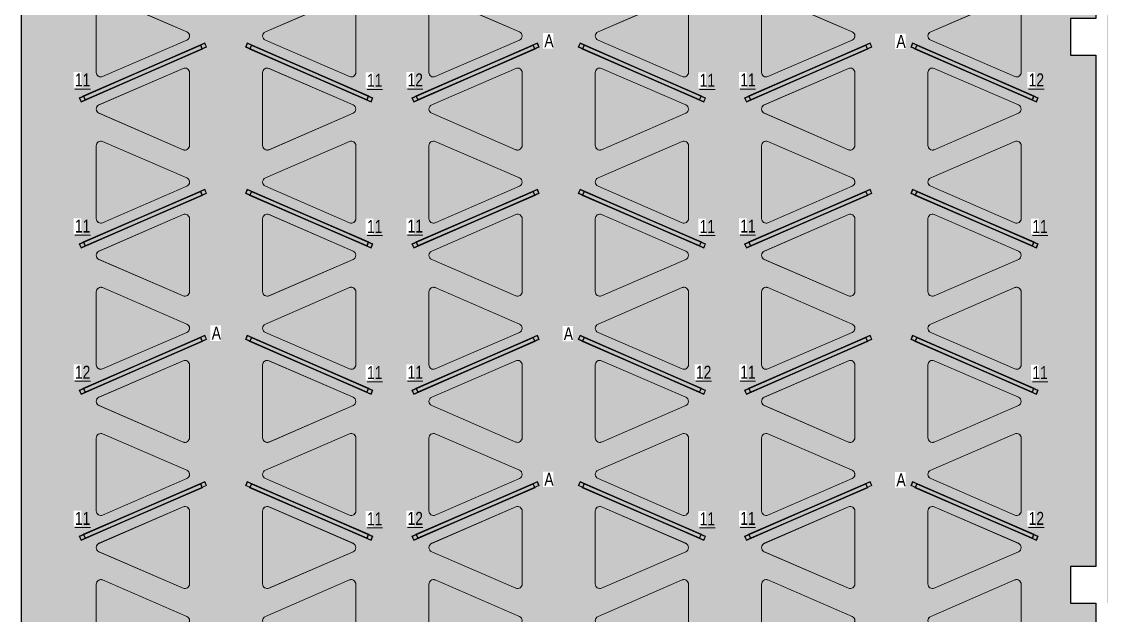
# Model space of a CAD drawing. Header units: millimetres. Extents: x -510890 to 418982, y -118257 to 141350.
# Drawn here: x 57962 to 69782, y 94267 to 100767 of the extents above; entities that cross this region are included whole.
import ezdxf

# ---------------------------------------------------------------- set-up
doc = ezdxf.new("R2010")
doc.units = ezdxf.units.MM
for name, color, linetype, lineweight in [('_ЭОМ_ОБЩ_Освещение_текст тип светильника', 172, 'Continuous', 50), ('_ЭОМ_светильник А', 1, 'Continuous', 35), ('_ЭОМ_светильник Р', 4, 'Continuous', 35), ('АР_Потолки_Штриховка', 252, 'Continuous', 0)]:
    doc.layers.add(name, color=color, linetype=linetype, lineweight=lineweight)
doc.layers.add('RAL 9010', color=7, linetype='Continuous')
doc.layers.add('X-ref Light', color=250, linetype='Continuous')
for name, color, linetype, lineweight, true_color in [('АР_Потолок_RAL 095 85 40', 7, 'Continuous', 5, 0xddc87a), ('АР_Потолок_RAL 100 70 20', 7, 'Continuous', 5, 0xb3ac85), ('АР_Потолок_Покраска', 7, 'Continuous', 5, 0x007399)]:
    doc.layers.add(name, color=color, linetype=linetype, lineweight=lineweight, true_color=true_color)
doc.layers.get('X-ref Light').off()
doc.styles.add('ГОСТ', font='cad.shx', dxfattribs={"width": 0.8})

# ---------------------------------------------------------------- blocks, each defined once
blk = doc.blocks.new('RVE-PLS5070-1500-P')
at = {"color": 0, "linetype": 'ByBlock', "lineweight": -2, "ltscale": 40}
for points in [[(750, -25), (-750, -25), (-750, 25), (750, 25)], [(745, -20), (-745, -20), (-745, 20), (745, 20)]]:
    blk.add_lwpolyline(points, close=True, dxfattribs=at)
blk = doc.blocks.new('A$C3d4fb99f')
at = {"layer": 'АР_Потолки_Штриховка', "color": 18, "lineweight": 18, "ltscale": 100, "true_color": 0x000000}
for points in [[(-4082, 15955, -0.539691), (-4152, 16001), (-4152, 16799, -0.539691), (-4082, 16845), (-3161, 16446, -0.656611), (-3161, 16354), (-4082, 15955)], [(-1380, 15955, 0.539691), (-1310, 16001), (-1310, 16799, 0.539691), (-1380, 16845), (-2301, 16446, 0.656611), (-2301, 16354), (-1380, 15955)], [(-441, 15955, -0.539691), (-510, 16001), (-510, 16799, -0.539691), (-441, 16845), (480, 16446, -0.656611), (480, 16354), (-441, 15955)], [(2261, 15955, 0.539691), (2331, 16001), (2331, 16799, 0.539691), (2261, 16845), (1341, 16446, 0.656611), (1341, 16354), (2261, 15955)], [(3201, 15955, -0.539691), (3131, 16001), (3131, 16799, -0.539691), (3201, 16845), (4122, 16446, -0.656611), (4122, 16354), (3201, 15955)], [(5903, 15955, 0.539691), (5973, 16001), (5973, 16799, 0.539691), (5903, 16845), (4982, 16446, 0.656611), (4982, 16354), (5903, 15955)], [(-3201, 15155, 0.539691), (-3131, 15201), (-3131, 15999, 0.539691), (-3201, 16045), (-4122, 15646, 0.656611), (-4122, 15554), (-3201, 15155)], [(-2261, 15155, -0.539691), (-2331, 15201), (-2331, 15999, -0.539691), (-2261, 16045), (-1341, 15646, -0.656611), (-1341, 15554), (-2261, 15155)], [(441, 15155, 0.539691), (510, 15201), (510, 15999, 0.539691), (441, 16045), (-480, 15646, 0.656611), (-480, 15554), (441, 15155)], [(1380, 15155, -0.539691), (1310, 15201), (1310, 15999, -0.539691), (1380, 16045), (2301, 15646, -0.656611), (2301, 15554), (1380, 15155)], [(4082, 15155, 0.539691), (4152, 15201), (4152, 15999, 0.539691), (4082, 16045), (3161, 15646, 0.656611), (3161, 15554), (4082, 15155)], [(5022, 15155, -0.539691), (4952, 15201), (4952, 15999, -0.539691), (5022, 16045), (5942, 15646, -0.656611), (5942, 15554), (5022, 15155)], [(-4082, 14355, -0.539691), (-4152, 14401), (-4152, 15199, -0.539691), (-4082, 15245), (-3161, 14846, -0.656611), (-3161, 14754), (-4082, 14355)], [(-1380, 14355, 0.539691), (-1310, 14401), (-1310, 15199, 0.539691), (-1380, 15245), (-2301, 14846, 0.656611), (-2301, 14754), (-1380, 14355)], [(-441, 14355, -0.539691), (-510, 14401), (-510, 15199, -0.539691), (-441, 15245), (480, 14846, -0.656611), (480, 14754), (-441, 14355)], [(2261, 14355, 0.539691), (2331, 14401), (2331, 15199, 0.539691), (2261, 15245), (1341, 14846, 0.656611), (1341, 14754), (2261, 14355)], [(3201, 14355, -0.539691), (3131, 14401), (3131, 15199, -0.539691), (3201, 15245), (4122, 14846, -0.656611), (4122, 14754), (3201, 14355)], [(5903, 14355, 0.539691), (5973, 14401), (5973, 15199, 0.539691), (5903, 15245), (4982, 14846, 0.656611), (4982, 14754), (5903, 14355)], [(-3201, 13555, 0.539691), (-3131, 13601), (-3131, 14399, 0.539691), (-3201, 14445), (-4122, 14046, 0.656611), (-4122, 13954), (-3201, 13555)], [(-2261, 13555, -0.539691), (-2331, 13601), (-2331, 14399, -0.539691), (-2261, 14445), (-1341, 14046, -0.656611), (-1341, 13954), (-2261, 13555)], [(441, 13555, 0.539691), (510, 13601), (510, 14399, 0.539691), (441, 14445), (-480, 14046, 0.656611), (-480, 13954), (441, 13555)], [(1380, 13555, -0.539691), (1310, 13601), (1310, 14399, -0.539691), (1380, 14445), (2301, 14046, -0.656611), (2301, 13954), (1380, 13555)], [(4082, 13555, 0.539691), (4152, 13601), (4152, 14399, 0.539691), (4082, 14445), (3161, 14046, 0.656611), (3161, 13954), (4082, 13555)], [(5022, 13555, -0.539691), (4952, 13601), (4952, 14399, -0.539691), (5022, 14445), (5942, 14046, -0.656611), (5942, 13954), (5022, 13555)], [(-4082, 12755, -0.539691), (-4152, 12801), (-4152, 13599, -0.539691), (-4082, 13645), (-3161, 13246, -0.656611), (-3161, 13154), (-4082, 12755)], [(-1380, 12755, 0.539691), (-1310, 12801), (-1310, 13599, 0.539691), (-1380, 13645), (-2301, 13246, 0.656611), (-2301, 13154), (-1380, 12755)], [(-441, 12755, -0.539691), (-510, 12801), (-510, 13599, -0.539691), (-441, 13645), (480, 13246, -0.656611), (480, 13154), (-441, 12755)], [(2261, 12755, 0.539691), (2331, 12801), (2331, 13599, 0.539691), (2261, 13645), (1341, 13246, 0.656611), (1341, 13154), (2261, 12755)], [(3201, 12755, -0.539691), (3131, 12801), (3131, 13599, -0.539691), (3201, 13645), (4122, 13246, -0.656611), (4122, 13154), (3201, 12755)], [(5903, 12755, 0.539691), (5973, 12801), (5973, 13599, 0.539691), (5903, 13645), (4982, 13246, 0.656611), (4982, 13154), (5903, 12755)], [(-3201, 11955, 0.539691), (-3131, 12001), (-3131, 12799, 0.539691), (-3201, 12845), (-4122, 12446, 0.656611), (-4122, 12354), (-3201, 11955)], [(-2261, 11955, -0.539691), (-2331, 12001), (-2331, 12799, -0.539691), (-2261, 12845), (-1341, 12446, -0.656611), (-1341, 12354), (-2261, 11955)], [(441, 11955, 0.539691), (510, 12001), (510, 12799, 0.539691), (441, 12845), (-480, 12446, 0.656611), (-480, 12354), (441, 11955)], [(1380, 11955, -0.539691), (1310, 12001), (1310, 12799, -0.539691), (1380, 12845), (2301, 12446, -0.656611), (2301, 12354), (1380, 11955)], [(4082, 11955, 0.539691), (4152, 12001), (4152, 12799, 0.539691), (4082, 12845), (3161, 12446, 0.656611), (3161, 12354), (4082, 11955)], [(5022, 11955, -0.539691), (4952, 12001), (4952, 12799, -0.539691), (5022, 12845), (5942, 12446, -0.656611), (5942, 12354), (5022, 11955)], [(-4082, 11155, -0.539691), (-4152, 11201), (-4152, 11999, -0.539691), (-4082, 12045), (-3161, 11646, -0.656611), (-3161, 11554), (-4082, 11155)], [(-1380, 11155, 0.539691), (-1310, 11201), (-1310, 11999, 0.539691), (-1380, 12045), (-2301, 11646, 0.656611), (-2301, 11554), (-1380, 11155)], [(-441, 11155, -0.539691), (-510, 11201), (-510, 11999, -0.539691), (-441, 12045), (480, 11646, -0.656611), (480, 11554), (-441, 11155)], [(2261, 11155, 0.539691), (2331, 11201), (2331, 11999, 0.539691), (2261, 12045), (1341, 11646, 0.656611), (1341, 11554), (2261, 11155)], [(3201, 11155, -0.539691), (3131, 11201), (3131, 11999, -0.539691), (3201, 12045), (4122, 11646, -0.656611), (4122, 11554), (3201, 11155)], [(5903, 11155, 0.539691), (5973, 11201), (5973, 11999, 0.539691), (5903, 12045), (4982, 11646, 0.656611), (4982, 11554), (5903, 11155)], [(-3201, 10355, 0.539691), (-3131, 10401), (-3131, 11199, 0.539691), (-3201, 11245), (-4122, 10846, 0.656611), (-4122, 10754), (-3201, 10355)], [(-2261, 10355, -0.539691), (-2331, 10401), (-2331, 11199, -0.539691), (-2261, 11245), (-1341, 10846, -0.656611), (-1341, 10754), (-2261, 10355)], [(441, 10355, 0.539691), (510, 10401), (510, 11199, 0.539691), (441, 11245), (-480, 10846, 0.656611), (-480, 10754), (441, 10355)], [(1380, 10355, -0.539691), (1310, 10401), (1310, 11199, -0.539691), (1380, 11245), (2301, 10846, -0.656611), (2301, 10754), (1380, 10355)], [(4082, 10355, 0.539691), (4152, 10401), (4152, 11199, 0.539691), (4082, 11245), (3161, 10846, 0.656611), (3161, 10754), (4082, 10355)], [(5022, 10355, -0.539691), (4952, 10401), (4952, 11199, -0.539691), (5022, 11245), (5942, 10846, -0.656611), (5942, 10754), (5022, 10355)], [(-4082, 9555, -0.539691), (-4152, 9601), (-4152, 10399, -0.539691), (-4082, 10445), (-3161, 10046, -0.656611), (-3161, 9954), (-4082, 9555)], [(-1380, 9555, 0.539691), (-1310, 9601), (-1310, 10399, 0.539691), (-1380, 10445), (-2301, 10046, 0.656611), (-2301, 9954), (-1380, 9555)], [(-441, 9555, -0.539691), (-510, 9601), (-510, 10399, -0.539691), (-441, 10445), (480, 10046, -0.656611), (480, 9954), (-441, 9555)], [(2261, 9555, 0.539691), (2331, 9601), (2331, 10399, 0.539691), (2261, 10445), (1341, 10046, 0.656611), (1341, 9954), (2261, 9555)], [(3201, 9555, -0.539691), (3131, 9601), (3131, 10399, -0.539691), (3201, 10445), (4122, 10046, -0.656611), (4122, 9954), (3201, 9555)], [(5903, 9555, 0.539691), (5973, 9601), (5973, 10399, 0.539691), (5903, 10445), (4982, 10046, 0.656611), (4982, 9954), (5903, 9555)]]:
    blk.add_lwpolyline(points, format="xyb", dxfattribs=at)
for points in [[(-4274, 15699), (-2989, 16255), (-3009, 16301), (-4294, 15745)], [(-4271, 15705), (-2996, 16258), (-3012, 16295), (-4287, 15742)], [(-1188, 15699), (-2473, 16255), (-2453, 16301), (-1168, 15745)], [(-1191, 15705), (-2466, 16258), (-2451, 16295), (-1175, 15742)], [(-632, 15699), (652, 16255), (632, 16301), (-652, 15745)], [(-630, 15705), (646, 16258), (630, 16295), (-646, 15742)], [(2453, 15699), (1168, 16255), (1188, 16301), (2473, 15745)], [(2451, 15705), (1175, 16258), (1191, 16295), (2466, 15742)], [(3009, 15699), (4294, 16255), (4274, 16301), (2989, 15745)], [(3012, 15705), (4287, 16258), (4271, 16295), (2996, 15742)], [(6095, 15699), (4810, 16255), (4830, 16301), (6115, 15745)], [(6092, 15705), (4817, 16258), (4832, 16295), (6108, 15742)], [(-4274, 14099), (-2989, 14655), (-3009, 14701), (-4294, 14145)], [(-4271, 14105), (-2996, 14658), (-3012, 14695), (-4287, 14142)], [(-1188, 14099), (-2473, 14655), (-2453, 14701), (-1168, 14145)], [(-1191, 14105), (-2466, 14658), (-2451, 14695), (-1175, 14142)], [(-632, 14099), (652, 14655), (632, 14701), (-652, 14145)], [(-630, 14105), (646, 14658), (630, 14695), (-646, 14142)], [(2453, 14099), (1168, 14655), (1188, 14701), (2473, 14145)], [(2451, 14105), (1175, 14658), (1191, 14695), (2466, 14142)], [(3009, 14099), (4294, 14655), (4274, 14701), (2989, 14145)], [(3012, 14105), (4287, 14658), (4271, 14695), (2996, 14142)], [(6095, 14099), (4810, 14655), (4830, 14701), (6115, 14145)], [(6092, 14105), (4817, 14658), (4832, 14695), (6108, 14142)], [(-4274, 12499), (-2989, 13055), (-3009, 13101), (-4294, 12545)], [(-4271, 12505), (-2996, 13058), (-3012, 13095), (-4287, 12542)], [(-1188, 12499), (-2473, 13055), (-2453, 13101), (-1168, 12545)], [(-1191, 12505), (-2466, 13058), (-2451, 13095), (-1175, 12542)], [(-632, 12499), (652, 13055), (632, 13101), (-652, 12545)], [(-630, 12505), (646, 13058), (630, 13095), (-646, 12542)], [(2453, 12499), (1168, 13055), (1188, 13101), (2473, 12545)], [(2451, 12505), (1175, 13058), (1191, 13095), (2466, 12542)], [(3009, 12499), (4294, 13055), (4274, 13101), (2989, 12545)], [(3012, 12505), (4287, 13058), (4271, 13095), (2996, 12542)], [(6095, 12499), (4810, 13055), (4830, 13101), (6115, 12545)], [(6092, 12505), (4817, 13058), (4832, 13095), (6108, 12542)], [(-4274, 10899), (-2989, 11455), (-3009, 11501), (-4294, 10945)], [(-4271, 10905), (-2996, 11458), (-3012, 11495), (-4287, 10942)], [(-1188, 10899), (-2473, 11455), (-2453, 11501), (-1168, 10945)], [(-1191, 10905), (-2466, 11458), (-2451, 11495), (-1175, 10942)], [(-632, 10899), (652, 11455), (632, 11501), (-652, 10945)], [(-630, 10905), (646, 11458), (630, 11495), (-646, 10942)], [(2453, 10899), (1168, 11455), (1188, 11501), (2473, 10945)], [(2451, 10905), (1175, 11458), (1191, 11495), (2466, 10942)], [(3009, 10899), (4294, 11455), (4274, 11501), (2989, 10945)], [(3012, 10905), (4287, 11458), (4271, 11495), (2996, 10942)], [(6095, 10899), (4810, 11455), (4830, 11501), (6115, 10945)], [(6092, 10905), (4817, 11458), (4832, 11495), (6108, 10942)]]:
    blk.add_lwpolyline(points, close=True, dxfattribs=at)
at = {"layer": '_ЭОМ_светильник А', "color": 18, "lineweight": 18, "ltscale": 100, "true_color": 0x000000, "xscale": -1, "rotation": 23.59026329333165}
for p in [(0, 16000), (-3641, 12800), (0, 11200)]:
    blk.add_blockref('RVE-PLS5070-1500-P', p, dxfattribs=at)
at = {"layer": '_ЭОМ_светильник А', "color": 18, "lineweight": 18, "ltscale": 100, "true_color": 0x000000, "rotation": 336.4097367066683}
blk.add_blockref('RVE-PLS5070-1500-P', (5462, 11200), dxfattribs=at)
at = {"layer": '_ЭОМ_светильник Р', "color": 18, "lineweight": 18, "ltscale": 100, "true_color": 0x000000, "xscale": -1, "rotation": 23.59026329333165}
for p in [(-3641, 16000), (3642, 16000), (-3641, 14400), (0, 14400), (3642, 14400), (0, 12800), (3642, 12800), (-3641, 11200), (3642, 11200)]:
    blk.add_blockref('RVE-PLS5070-1500-P', p, dxfattribs=at)
at = {"layer": '_ЭОМ_светильник Р', "color": 18, "lineweight": 18, "ltscale": 100, "true_color": 0x000000, "rotation": 336.4097367066683}
for p in [(-1821, 16000), (1821, 16000), (-1821, 14400), (1821, 14400), (5462, 14400), (-1821, 12800), (5462, 12800), (-1821, 11200), (1821, 11200)]:
    blk.add_blockref('RVE-PLS5070-1500-P', p, dxfattribs=at)
at = {"layer": '_ЭОМ_светильник А', "color": 18, "lineweight": 18, "ltscale": 100, "true_color": 0x000000, "char_height": 142, "width": 86.04, "attachment_point": 1, "style": 'ГОСТ', "bg_fill": 3, "box_fill_scale": 1.1, "bg_fill_color": 256, "bg_fill_transparency": 0}
for insert in [(4607, 16412), (966, 13212)]:
    blk.add_mtext('А', dxfattribs=dict(at, insert=insert))
at = {"layer": '_ЭОМ_ОБЩ_Освещение_текст тип светильника', "color": 18, "lineweight": 18, "ltscale": 40, "true_color": 0x000000, "char_height": 142.2, "width": 55.87, "attachment_point": 1, "style": 'ГОСТ', "bg_fill": 3, "box_fill_scale": 1.1, "bg_fill_color": 256, "bg_fill_transparency": 0}
for s, insert in [('{\\L11}', (-4386, 15990)), ('{\\L11}', (-1188, 15986)), ('{\\L12}', (-745, 15990)), ('{\\L11}', (2453, 15986)), ('{\\L11}', (2897, 15990)), ('{\\L12}', (6054, 15990)), ('{\\L11}', (-4386, 14390)), ('{\\L11}', (-1188, 14386)), ('{\\L11}', (-745, 14390)), ('{\\L11}', (2453, 14386)), ('{\\L11}', (2897, 14390)), ('{\\L11}', (6095, 14386)), ('{\\L12}', (-4386, 12790)), ('{\\L11}', (-1188, 12786)), ('{\\L11}', (-745, 12790)), ('{\\L12}', (2412, 12790)), ('{\\L11}', (2897, 12790)), ('{\\L11}', (6095, 12786)), ('{\\L11}', (-4386, 11190)), ('{\\L11}', (-1188, 11186)), ('{\\L12}', (-745, 11190)), ('{\\L11}', (2453, 11186)), ('{\\L11}', (2897, 11190)), ('{\\L12}', (6054, 11190))]:
    blk.add_mtext(s, dxfattribs=dict(at, insert=insert))
at = {"layer": '_ЭОМ_светильник А', "color": 18, "lineweight": 18, "ltscale": 100, "true_color": 0x000000, "char_height": 142, "width": 86.04, "attachment_point": 1, "style": 'ГОСТ', "bg_fill": 3, "box_fill_scale": 1.1, "bg_fill_color": 256, "bg_fill_transparency": 0}
for insert in [(753, 16418), (-2888, 13218), (753, 11618), (4607, 11612)]:
    blk.add_mtext('А', dxfattribs=dict(at, insert=insert))
at = {"layer": '_ЭОМ_светильник А', "color": 18, "lineweight": 18, "ltscale": 100, "true_color": 0x000000, "rotation": 336.4097367066683}
for p in [(5462, 16000), (1821, 12800)]:
    blk.add_blockref('RVE-PLS5070-1500-P', p, dxfattribs=at)

msp = doc.modelspace()

# ---------------------------------------------------------------- hatches: boundary and pattern name
at = {"layer": 'RAL 9010', "ltscale": 100, "true_color": 0xe1be89}
h = msp.add_hatch(color=31, dxfattribs=at)
h.dxf.hatch_style = 1
h.paths.add_polyline_path([(59770.4, 100563.8, 0.6566108), (59770.4, 100655.5), (58849.6, 101054.4, 0.5396909), (58779.8, 101008.5), (58779.8, 100210.8, 0.5396909), (58849.6, 100164.9)])
h = msp.add_hatch(color=31, dxfattribs=at)
h.dxf.hatch_style = 1
h.paths.add_polyline_path([(65262.6, 101008.5, 0.5396909), (65192.7, 101054.4), (64272, 100655.5, 0.6566108), (64272, 100563.8), (65192.7, 100164.9, 0.5396909), (65262.6, 100210.8)])
h = msp.add_hatch(color=31, dxfattribs=at)
h.dxf.hatch_style = 1
h.paths.add_polyline_path([(60670.2, 100254.4, 0.5396909), (60600.4, 100208.5), (60600.4, 99410.8, 0.5396909), (60670.2, 99364.9), (61591, 99763.8, 0.6566108), (61591, 99855.5)])
h = msp.add_hatch(color=31, dxfattribs=at)
h.dxf.hatch_style = 1
h.paths.add_polyline_path([(66092.7, 99855.5, 0.6566108), (66092.7, 99763.8), (67013.5, 99364.9, 0.5396909), (67083.4, 99410.8), (67083.4, 100208.5, 0.5396909), (67013.5, 100254.4)])
h = msp.add_hatch(color=31, dxfattribs=at)
h.dxf.hatch_style = 1
h.paths.add_polyline_path([(59770.4, 98963.8, 0.6566108), (59770.4, 99055.5), (58849.6, 99454.4, 0.5396909), (58779.8, 99408.5), (58779.8, 98610.8, 0.5396909), (58849.6, 98564.9)])
h = msp.add_hatch(color=31, dxfattribs=at)
h.dxf.hatch_style = 1
h.paths.add_polyline_path([(65262.6, 99408.5, 0.5396909), (65192.7, 99454.4), (64272, 99055.5, 0.6566108), (64272, 98963.8), (65192.7, 98564.9, 0.5396909), (65262.6, 98610.8)])
h = msp.add_hatch(color=31, dxfattribs=at)
h.dxf.hatch_style = 1
h.paths.add_polyline_path([(62451.2, 98255.5, 0.6566108), (62451.2, 98163.8), (63372, 97764.9, 0.5396909), (63441.9, 97810.8), (63441.9, 98608.5, 0.5396909), (63372, 98654.4)])
h = msp.add_hatch(color=31, dxfattribs=at)
h.dxf.hatch_style = 1
h.paths.add_polyline_path([(68874, 98163.8, 0.6566108), (68874, 98255.5), (67953.2, 98654.4, 0.5396909), (67883.4, 98608.5), (67883.4, 97810.8, 0.5396909), (67953.2, 97764.9)])
h = msp.add_hatch(color=31, dxfattribs=at)
h.dxf.hatch_style = 1
h.paths.add_polyline_path([(61621.1, 97808.5, 0.5396909), (61551.2, 97854.4), (60630.5, 97455.5, 0.6566108), (60630.5, 97363.8), (61551.2, 96964.9, 0.5396909), (61621.1, 97010.8)])
h = msp.add_hatch(color=31, dxfattribs=at)
h.dxf.hatch_style = 1
h.paths.add_polyline_path([(67053.2, 97363.8, 0.6566108), (67053.2, 97455.5), (66132.5, 97854.4, 0.5396909), (66062.6, 97808.5), (66062.6, 97010.8, 0.5396909), (66132.5, 96964.9)])
h = msp.add_hatch(color=31, dxfattribs=at)
h.dxf.hatch_style = 1
h.paths.add_polyline_path([(58809.9, 96655.5, 0.6566108), (58809.9, 96563.8), (59730.6, 96164.9, 0.5396909), (59800.5, 96210.8), (59800.5, 97008.5, 0.5396909), (59730.6, 97054.4)])
h = msp.add_hatch(color=31, dxfattribs=at)
h.dxf.hatch_style = 1
h.paths.add_polyline_path([(65232.5, 96563.8, 0.6566108), (65232.5, 96655.5), (64311.7, 97054.4, 0.5396909), (64241.9, 97008.5), (64241.9, 96210.8, 0.5396909), (64311.7, 96164.9)])
h = msp.add_hatch(color=31, dxfattribs=at)
h.dxf.hatch_style = 1
h.paths.add_polyline_path([(62421.1, 95410.8, 0.5396909), (62491, 95364.9), (63411.7, 95763.8, 0.6566108), (63411.7, 95855.5), (62491, 96254.4, 0.5396909), (62421.1, 96208.5)])
h = msp.add_hatch(color=31, dxfattribs=at)
h.dxf.hatch_style = 1
h.paths.add_polyline_path([(67913.5, 95855.5, 0.6566108), (67913.5, 95763.8), (68834.2, 95364.9, 0.5396909), (68904.1, 95410.8), (68904.1, 96208.5, 0.5396909), (68834.2, 96254.4)])
h = msp.add_hatch(color=31, dxfattribs=at)
h.dxf.hatch_style = 1
h.paths.add_polyline_path([(60670.2, 95454.4, 0.5396909), (60600.4, 95408.5), (60600.4, 94610.8, 0.5396909), (60670.2, 94564.9), (61591, 94963.8, 0.6566108), (61591, 95055.5)])
h = msp.add_hatch(color=31, dxfattribs=at)
h.dxf.hatch_style = 1
h.paths.add_polyline_path([(66092.7, 95055.5, 0.6566108), (66092.7, 94963.8), (67013.5, 94564.9, 0.5396909), (67083.4, 94610.8), (67083.4, 95408.5, 0.5396909), (67013.5, 95454.4)])
h = msp.add_hatch(color=31, dxfattribs=at)
h.dxf.hatch_style = 1
h.paths.add_polyline_path([(59770.4, 94163.8, 0.6566108), (59770.4, 94255.5), (58849.6, 94654.4, 0.5396909), (58779.8, 94608.5), (58779.8, 93810.8, 0.5396909), (58849.6, 93764.9)])
h = msp.add_hatch(color=31, dxfattribs=at)
h.dxf.hatch_style = 1
h.paths.add_polyline_path([(65262.6, 94608.5, 0.5396909), (65192.7, 94654.4), (64272, 94255.5, 0.6566108), (64272, 94163.8), (65192.7, 93764.9, 0.5396909), (65262.6, 93810.8)])
at = {"layer": 'АР_Потолки_Штриховка', "ltscale": 100, "true_color": 0xf8f6b0}
h = msp.add_hatch(color=51, dxfattribs=at)
h.dxf.hatch_style = 1
h.paths.add_polyline_path([(58660.3, 99915.1), (59935.8, 100467.6), (59919.9, 100504.3), (58644.4, 99951.8)])
h = msp.add_hatch(color=51, dxfattribs=at)
h.dxf.hatch_style = 1
h.paths.add_polyline_path([(61740.5, 99915.1), (60465, 100467.6), (60480.9, 100504.3), (61756.4, 99951.8)])
h = msp.add_hatch(color=51, dxfattribs=at)
h.dxf.hatch_style = 1
h.paths.add_polyline_path([(62301.7, 99915.1), (63577.2, 100467.6), (63561.3, 100504.3), (62285.8, 99951.8)])
h = msp.add_hatch(color=51, dxfattribs=at)
h.dxf.hatch_style = 1
h.paths.add_polyline_path([(65382, 99915.1), (64106.6, 100467.6), (64122.5, 100504.3), (65397.9, 99951.8)])
h = msp.add_hatch(color=51, dxfattribs=at)
h.dxf.hatch_style = 1
h.paths.add_polyline_path([(65943.2, 99915.1), (67218.7, 100467.6), (67202.8, 100504.3), (65927.3, 99951.8)])
h = msp.add_hatch(color=51, dxfattribs=at)
h.dxf.hatch_style = 1
h.paths.add_polyline_path([(69023.5, 99915.1), (67748, 100467.6), (67763.9, 100504.3), (69039.4, 99951.8)])
h = msp.add_hatch(color=51, dxfattribs=at)
h.dxf.hatch_style = 1
h.paths.add_polyline_path([(58660.3, 98315.1), (59935.8, 98867.6), (59919.9, 98904.3), (58644.4, 98351.8)])
h = msp.add_hatch(color=51, dxfattribs=at)
h.dxf.hatch_style = 1
h.paths.add_polyline_path([(61740.5, 98315.1), (60465, 98867.6), (60480.9, 98904.3), (61756.4, 98351.8)])
h = msp.add_hatch(color=51, dxfattribs=at)
h.dxf.hatch_style = 1
h.paths.add_polyline_path([(62301.7, 98315.1), (63577.2, 98867.6), (63561.3, 98904.3), (62285.8, 98351.8)])
h = msp.add_hatch(color=51, dxfattribs=at)
h.dxf.hatch_style = 1
h.paths.add_polyline_path([(65382, 98315.1), (64106.6, 98867.6), (64122.5, 98904.3), (65397.9, 98351.8)])
h = msp.add_hatch(color=51, dxfattribs=at)
h.dxf.hatch_style = 1
h.paths.add_polyline_path([(65943.2, 98315.1), (67218.7, 98867.6), (67202.8, 98904.3), (65927.3, 98351.8)])
h = msp.add_hatch(color=51, dxfattribs=at)
h.dxf.hatch_style = 1
h.paths.add_polyline_path([(69023.5, 98315.1), (67748, 98867.6), (67763.9, 98904.3), (69039.4, 98351.8)])
h = msp.add_hatch(color=51, dxfattribs=at)
h.dxf.hatch_style = 1
h.paths.add_polyline_path([(58660.3, 96715.1), (59935.8, 97267.6), (59919.9, 97304.3), (58644.4, 96751.8)])
h = msp.add_hatch(color=51, dxfattribs=at)
h.dxf.hatch_style = 1
h.paths.add_polyline_path([(61740.5, 96715.1), (60465, 97267.6), (60480.9, 97304.3), (61756.4, 96751.8)])
h = msp.add_hatch(color=51, dxfattribs=at)
h.dxf.hatch_style = 1
h.paths.add_polyline_path([(62301.7, 96715.1), (63577.2, 97267.6), (63561.3, 97304.3), (62285.8, 96751.8)])
h = msp.add_hatch(color=51, dxfattribs=at)
h.dxf.hatch_style = 1
h.paths.add_polyline_path([(65382, 96715.1), (64106.6, 97267.6), (64122.5, 97304.3), (65397.9, 96751.8)])
h = msp.add_hatch(color=51, dxfattribs=at)
h.dxf.hatch_style = 1
h.paths.add_polyline_path([(65943.2, 96715.1), (67218.7, 97267.6), (67202.8, 97304.3), (65927.3, 96751.8)])
h = msp.add_hatch(color=51, dxfattribs=at)
h.dxf.hatch_style = 1
h.paths.add_polyline_path([(69023.5, 96715.1), (67748, 97267.6), (67763.9, 97304.3), (69039.4, 96751.8)])
h = msp.add_hatch(color=51, dxfattribs=at)
h.dxf.hatch_style = 1
h.paths.add_polyline_path([(58660.3, 95115.1), (59935.8, 95667.6), (59919.9, 95704.3), (58644.4, 95151.8)])
h = msp.add_hatch(color=51, dxfattribs=at)
h.dxf.hatch_style = 1
h.paths.add_polyline_path([(61740.5, 95115.1), (60465, 95667.6), (60480.9, 95704.3), (61756.4, 95151.8)])
h = msp.add_hatch(color=51, dxfattribs=at)
h.dxf.hatch_style = 1
h.paths.add_polyline_path([(62301.7, 95115.1), (63577.2, 95667.6), (63561.3, 95704.3), (62285.8, 95151.8)])
h = msp.add_hatch(color=51, dxfattribs=at)
h.dxf.hatch_style = 1
h.paths.add_polyline_path([(65382, 95115.1), (64106.6, 95667.6), (64122.5, 95704.3), (65397.9, 95151.8)])
h = msp.add_hatch(color=51, dxfattribs=at)
h.dxf.hatch_style = 1
h.paths.add_polyline_path([(65943.2, 95115.1), (67218.7, 95667.6), (67202.8, 95704.3), (65927.3, 95151.8)])
h = msp.add_hatch(color=51, dxfattribs=at)
h.dxf.hatch_style = 1
h.paths.add_polyline_path([(69023.5, 95115.1), (67748, 95667.6), (67763.9, 95704.3), (69039.4, 95151.8)])
at = {"layer": 'АР_Потолок_RAL 095 85 40', "transparency": 33554687}
h = msp.add_hatch(color=256, dxfattribs=at)
h.dxf.hatch_style = 1
h.paths.add_polyline_path([(62421.1, 100210.8, 0.5396909), (62491, 100164.9), (63411.7, 100563.8, 0.6566108), (63411.7, 100655.5), (62491, 101054.4, 0.5396909), (62421.1, 101008.5)])
h = msp.add_hatch(color=256, dxfattribs=at)
h.dxf.hatch_style = 1
h.paths.add_polyline_path([(67913.5, 100655.5, 0.6566108), (67913.5, 100563.8), (68834.2, 100164.9, 0.5396909), (68904.1, 100210.8), (68904.1, 101008.5, 0.5396909), (68834.2, 101054.4)])
h = msp.add_hatch(color=256, dxfattribs=at)
h.dxf.hatch_style = 1
h.paths.add_polyline_path([(58809.9, 99855.5, 0.6566108), (58809.9, 99763.8), (59730.6, 99364.9, 0.5396909), (59800.5, 99410.8), (59800.5, 100208.5, 0.5396909), (59730.6, 100254.4)])
h = msp.add_hatch(color=256, dxfattribs=at)
h.dxf.hatch_style = 1
h.paths.add_polyline_path([(65232.5, 99763.8, 0.6566108), (65232.5, 99855.5), (64311.7, 100254.4, 0.5396909), (64241.9, 100208.5), (64241.9, 99410.8, 0.5396909), (64311.7, 99364.9)])
h = msp.add_hatch(color=256, dxfattribs=at)
h.dxf.hatch_style = 1
h.paths.add_polyline_path([(62421.1, 98610.8, 0.5396909), (62491, 98564.9), (63411.7, 98963.8, 0.6566108), (63411.7, 99055.5), (62491, 99454.4, 0.5396909), (62421.1, 99408.5)])
h = msp.add_hatch(color=256, dxfattribs=at)
h.dxf.hatch_style = 1
h.paths.add_polyline_path([(67913.5, 99055.5, 0.6566108), (67913.5, 98963.8), (68834.2, 98564.9, 0.5396909), (68904.1, 98610.8), (68904.1, 99408.5, 0.5396909), (68834.2, 99454.4)])
h = msp.add_hatch(color=256, dxfattribs=at)
h.dxf.hatch_style = 1
h.paths.add_polyline_path([(60670.2, 98654.4, 0.5396909), (60600.4, 98608.5), (60600.4, 97810.8, 0.5396909), (60670.2, 97764.9), (61591, 98163.8, 0.6566108), (61591, 98255.5)])
h = msp.add_hatch(color=256, dxfattribs=at)
h.dxf.hatch_style = 1
h.paths.add_polyline_path([(66092.7, 98255.5, 0.6566108), (66092.7, 98163.8), (67013.5, 97764.9, 0.5396909), (67083.4, 97810.8), (67083.4, 98608.5, 0.5396909), (67013.5, 98654.4)])
h = msp.add_hatch(color=256, dxfattribs=at)
h.dxf.hatch_style = 1
h.paths.add_polyline_path([(59770.4, 97363.8, 0.6566108), (59770.4, 97455.5), (58849.6, 97854.4, 0.5396909), (58779.8, 97808.5), (58779.8, 97010.8, 0.5396909), (58849.6, 96964.9)])
h = msp.add_hatch(color=256, dxfattribs=at)
h.dxf.hatch_style = 1
h.paths.add_polyline_path([(65262.6, 97808.5, 0.5396909), (65192.7, 97854.4), (64272, 97455.5, 0.6566108), (64272, 97363.8), (65192.7, 96964.9, 0.5396909), (65262.6, 97010.8)])
h = msp.add_hatch(color=256, dxfattribs=at)
h.dxf.hatch_style = 1
h.paths.add_polyline_path([(62451.2, 96655.5, 0.6566108), (62451.2, 96563.8), (63372, 96164.9, 0.5396909), (63441.9, 96210.8), (63441.9, 97008.5, 0.5396909), (63372, 97054.4)])
h = msp.add_hatch(color=256, dxfattribs=at)
h.dxf.hatch_style = 1
h.paths.add_polyline_path([(68874, 96563.8, 0.6566108), (68874, 96655.5), (67953.2, 97054.4, 0.5396909), (67883.4, 97008.5), (67883.4, 96210.8, 0.5396909), (67953.2, 96164.9)])
h = msp.add_hatch(color=256, dxfattribs=at)
h.dxf.hatch_style = 1
h.paths.add_polyline_path([(61621.1, 96208.5, 0.5396909), (61551.2, 96254.4), (60630.5, 95855.5, 0.6566108), (60630.5, 95763.8), (61551.2, 95364.9, 0.5396909), (61621.1, 95410.8)])
h = msp.add_hatch(color=256, dxfattribs=at)
h.dxf.hatch_style = 1
h.paths.add_polyline_path([(67053.2, 95763.8, 0.6566108), (67053.2, 95855.5), (66132.5, 96254.4, 0.5396909), (66062.6, 96208.5), (66062.6, 95410.8, 0.5396909), (66132.5, 95364.9)])
h = msp.add_hatch(color=256, dxfattribs=at)
h.dxf.hatch_style = 1
h.paths.add_polyline_path([(58809.9, 95055.5, 0.6566108), (58809.9, 94963.8), (59730.6, 94564.9, 0.5396909), (59800.5, 94610.8), (59800.5, 95408.5, 0.5396909), (59730.6, 95454.4)])
h = msp.add_hatch(color=256, dxfattribs=at)
h.dxf.hatch_style = 1
h.paths.add_polyline_path([(65232.5, 94963.8, 0.6566108), (65232.5, 95055.5), (64311.7, 95454.4, 0.5396909), (64241.9, 95408.5), (64241.9, 94610.8, 0.5396909), (64311.7, 94564.9)])
h = msp.add_hatch(color=256, dxfattribs=at)
h.dxf.hatch_style = 1
h.paths.add_polyline_path([(62421.1, 93810.8, 0.5396909), (62491, 93764.9), (63411.7, 94163.8, 0.6566108), (63411.7, 94255.5), (62491, 94654.4, 0.5396909), (62421.1, 94608.5)])
h = msp.add_hatch(color=256, dxfattribs=at)
h.dxf.hatch_style = 1
h.paths.add_polyline_path([(67913.5, 94255.5, 0.6566108), (67913.5, 94163.8), (68834.2, 93764.9, 0.5396909), (68904.1, 93810.8), (68904.1, 94608.5, 0.5396909), (68834.2, 94654.4)])
at = {"layer": 'АР_Потолок_RAL 100 70 20', "transparency": 33554687}
h = msp.add_hatch(color=256, dxfattribs=at)
h.dxf.hatch_style = 1
h.paths.add_polyline_path([(61621.1, 101008.5, 0.5396909), (61551.2, 101054.4), (60630.5, 100655.5, 0.6566108), (60630.5, 100563.8), (61551.2, 100164.9, 0.5396909), (61621.1, 100210.8)])
h = msp.add_hatch(color=256, dxfattribs=at)
h.dxf.hatch_style = 1
h.paths.add_polyline_path([(67053.2, 100563.8, 0.6566108), (67053.2, 100655.5), (66132.5, 101054.4, 0.5396909), (66062.6, 101008.5), (66062.6, 100210.8, 0.5396909), (66132.5, 100164.9)])
h = msp.add_hatch(color=256, dxfattribs=at)
h.dxf.hatch_style = 1
h.paths.add_polyline_path([(62451.2, 99855.5, 0.6566108), (62451.2, 99763.8), (63372, 99364.9, 0.5396909), (63441.9, 99410.8), (63441.9, 100208.5, 0.5396909), (63372, 100254.4)])
h = msp.add_hatch(color=256, dxfattribs=at)
h.dxf.hatch_style = 1
h.paths.add_polyline_path([(68874, 99763.8, 0.6566108), (68874, 99855.5), (67953.2, 100254.4, 0.5396909), (67883.4, 100208.5), (67883.4, 99410.8, 0.5396909), (67953.2, 99364.9)])
h = msp.add_hatch(color=256, dxfattribs=at)
h.dxf.hatch_style = 1
h.paths.add_polyline_path([(61621.1, 99408.5, 0.5396909), (61551.2, 99454.4), (60630.5, 99055.5, 0.6566108), (60630.5, 98963.8), (61551.2, 98564.9, 0.5396909), (61621.1, 98610.8)])
h = msp.add_hatch(color=256, dxfattribs=at)
h.dxf.hatch_style = 1
h.paths.add_polyline_path([(67053.2, 98963.8, 0.6566108), (67053.2, 99055.5), (66132.5, 99454.4, 0.5396909), (66062.6, 99408.5), (66062.6, 98610.8, 0.5396909), (66132.5, 98564.9)])
h = msp.add_hatch(color=256, dxfattribs=at)
h.dxf.hatch_style = 1
h.paths.add_polyline_path([(58809.9, 98255.5, 0.6566108), (58809.9, 98163.8), (59730.6, 97764.9, 0.5396909), (59800.5, 97810.8), (59800.5, 98608.5, 0.5396909), (59730.6, 98654.4)])
h = msp.add_hatch(color=256, dxfattribs=at)
h.dxf.hatch_style = 1
h.paths.add_polyline_path([(65232.5, 98163.8, 0.6566108), (65232.5, 98255.5), (64311.7, 98654.4, 0.5396909), (64241.9, 98608.5), (64241.9, 97810.8, 0.5396909), (64311.7, 97764.9)])
h = msp.add_hatch(color=256, dxfattribs=at)
h.dxf.hatch_style = 1
h.paths.add_polyline_path([(62421.1, 97010.8, 0.5396909), (62491, 96964.9), (63411.7, 97363.8, 0.6566108), (63411.7, 97455.5), (62491, 97854.4, 0.5396909), (62421.1, 97808.5)])
h = msp.add_hatch(color=256, dxfattribs=at)
h.dxf.hatch_style = 1
h.paths.add_polyline_path([(67913.5, 97455.5, 0.6566108), (67913.5, 97363.8), (68834.2, 96964.9, 0.5396909), (68904.1, 97010.8), (68904.1, 97808.5, 0.5396909), (68834.2, 97854.4)])
h = msp.add_hatch(color=256, dxfattribs=at)
h.dxf.hatch_style = 1
h.paths.add_polyline_path([(60670.2, 97054.4, 0.5396909), (60600.4, 97008.5), (60600.4, 96210.8, 0.5396909), (60670.2, 96164.9), (61591, 96563.8, 0.6566108), (61591, 96655.5)])
h = msp.add_hatch(color=256, dxfattribs=at)
h.dxf.hatch_style = 1
h.paths.add_polyline_path([(66092.7, 96655.5, 0.6566108), (66092.7, 96563.8), (67013.5, 96164.9, 0.5396909), (67083.4, 96210.8), (67083.4, 97008.5, 0.5396909), (67013.5, 97054.4)])
h = msp.add_hatch(color=256, dxfattribs=at)
h.dxf.hatch_style = 1
h.paths.add_polyline_path([(59770.4, 95763.8, 0.6566108), (59770.4, 95855.5), (58849.6, 96254.4, 0.5396909), (58779.8, 96208.5), (58779.8, 95410.8, 0.5396909), (58849.6, 95364.9)])
h = msp.add_hatch(color=256, dxfattribs=at)
h.dxf.hatch_style = 1
h.paths.add_polyline_path([(65262.6, 96208.5, 0.5396909), (65192.7, 96254.4), (64272, 95855.5, 0.6566108), (64272, 95763.8), (65192.7, 95364.9, 0.5396909), (65262.6, 95410.8)])
h = msp.add_hatch(color=256, dxfattribs=at)
h.dxf.hatch_style = 1
h.paths.add_polyline_path([(62451.2, 95055.5, 0.6566108), (62451.2, 94963.8), (63372, 94564.9, 0.5396909), (63441.9, 94610.8), (63441.9, 95408.5, 0.5396909), (63372, 95454.4)])
h = msp.add_hatch(color=256, dxfattribs=at)
h.dxf.hatch_style = 1
h.paths.add_polyline_path([(68874, 94963.8, 0.6566108), (68874, 95055.5), (67953.2, 95454.4, 0.5396909), (67883.4, 95408.5), (67883.4, 94610.8, 0.5396909), (67953.2, 94564.9)])
h = msp.add_hatch(color=256, dxfattribs=at)
h.dxf.hatch_style = 1
h.paths.add_polyline_path([(61621.1, 94608.5, 0.5396909), (61551.2, 94654.4), (60630.5, 94255.5, 0.6566108), (60630.5, 94163.8), (61551.2, 93764.9, 0.5396909), (61621.1, 93810.8)])
h = msp.add_hatch(color=256, dxfattribs=at)
h.dxf.hatch_style = 1
h.paths.add_polyline_path([(67053.2, 94163.8, 0.6566108), (67053.2, 94255.5), (66132.5, 94654.4, 0.5396909), (66062.6, 94608.5), (66062.6, 93810.8, 0.5396909), (66132.5, 93764.9)])
at = {"layer": 'АР_Потолок_Покраска'}
h = msp.add_hatch(dxfattribs=at)
h.set_pattern_fill('CROSS', color=256, scale=25)
h.set_pattern_definition([(0, (134938.16, 1e-08), (158.75, 158.75), [79.375, -238.125]), (90, (134977.84, -39.69), (-158.75, 158.75), [79.375, -238.125])])
h.paths.add_polyline_path([(75842.4, 112400.7), (75442.4, 112400.7), (75442.4, 112800.7), (75842.4, 112800.7)], flags=16)
edge = h.paths.add_edge_path()
edge.add_line((63562.4, 115400.7), (63562.4, 118400.7))
edge.add_line((63562.4, 118400.7), (81877.4, 118400.7))
edge.add_line((81877.4, 118400.7), (81877.4, 115850.7))
edge.add_line((81877.4, 115850.7), (81877.4, 114910.7))
edge.add_arc((72752.3, 115502.6), 9144.3, 272.82064, 356.28873, ccw=False)
edge.add_line((73202.3, 106369.4), (72392.3, 106369.4))
edge.add_line((72392.3, 106369.4), (72392.3, 98935.7))
edge.add_line((72392.3, 98935.7), (72392.3, 98935.7))
edge.add_line((72392.3, 98935.7), (72392.3, 96882.6))
edge.add_line((72392.3, 96882.6), (74412.9, 96882.6))
edge.add_line((74412.9, 96882.6), (74412.9, 94400.8))
edge.add_line((74412.9, 94400.8), (69842.7, 94400.7))
edge.add_line((69842.7, 94400.7), (69842.5, 106800.7))
edge.add_line((69842.5, 106800.7), (63562.4, 106800.7))
edge.add_line((63562.4, 106800.7), (63562.4, 108941.2))
edge.add_line((63562.4, 108941.2), (67382.4, 108942.8))
edge.add_line((67382.4, 108942.8), (67382.4, 109661.2))
edge.add_line((67382.4, 109661.2), (68581.8, 109661.2))
edge.add_line((68581.8, 109661.2), (68582.9, 108944.3))
edge.add_line((68582.9, 108944.3), (69842.5, 108941.2))
edge.add_line((69842.5, 108941.2), (69842.4, 115400.7))
edge.add_line((69842.4, 115400.7), (63562.4, 115400.7))
h = msp.add_hatch(dxfattribs=at)
h.set_pattern_fill('CROSS', color=256, scale=25)
h.set_pattern_definition([(0, (-169992.07, 59504.36), (158.75, 158.75), [79.375, -238.125]), (90, (-169952.39, 59464.68), (-158.75, 158.75), [79.375, -238.125])])
h.paths.add_polyline_path([(57962.3, 106400.7), (69722.4, 106400.7), (69722.4, 100800.7), (69442.4, 100800.7), (69442.4, 100400.7), (69722.4, 100400.7), (69722.4, 94800.7), (69442.4, 94800.7), (69442.4, 94400.7), (69722.4, 94400.7), (69722.4, 91935.7), (69322.3, 91935.7), (69322.3, 83308.1), (65202.5, 83308.1), (65202.5, 82685.7), (57962.3, 82685.7)])

# ---------------------------------------------------------------- linework, layer by layer
msp.add_lwpolyline([(57962.3, 106700.7), (63442.4, 106700.7), (63442.4, 106400.7), (63842.4, 106400.7), (63842.4, 106700.7), (69442.4, 106700.7), (69442.4, 106400.7), (69722.4, 106400.7), (69722.4, 100800.7), (69442.4, 100800.7), (69442.4, 100400.7), (69722.4, 100400.7), (69722.4, 94800.7), (69442.4, 94800.7), (69442.4, 94400.7), (69722.4, 94400.7), (69722.4, 91935.7), (69322.3, 91935.7), (69322.3, 83308.1), (65202.5, 83308.1), (65202.5, 82685.7), (57962.3, 82685.7)], close=True)
at = {"layer": 'АР_Потолки_Штриховка', "color": 18, "ltscale": 100, "true_color": 0x000000}
for points in [[(58849.6, 100164.9, -0.5396909), (58779.8, 100210.8), (58779.8, 101008.5, -0.5396909), (58849.6, 101054.4), (59770.4, 100655.5, -0.6566108), (59770.4, 100563.8), (58849.6, 100164.9)], [(61551.2, 100164.9, 0.5396909), (61621.1, 100210.8), (61621.1, 101008.5, 0.5396909), (61551.2, 101054.4), (60630.5, 100655.5, 0.6566108), (60630.5, 100563.8), (61551.2, 100164.9)], [(62491, 100164.9, -0.5396909), (62421.1, 100210.8), (62421.1, 101008.5, -0.5396909), (62491, 101054.4), (63411.7, 100655.5, -0.6566108), (63411.7, 100563.8), (62491, 100164.9)], [(65192.7, 100164.9, 0.5396909), (65262.6, 100210.8), (65262.6, 101008.5, 0.5396909), (65192.7, 101054.4), (64272, 100655.5, 0.6566108), (64272, 100563.8), (65192.7, 100164.9)], [(66132.5, 100164.9, -0.5396909), (66062.6, 100210.8), (66062.6, 101008.5, -0.5396909), (66132.5, 101054.4), (67053.2, 100655.5, -0.6566108), (67053.2, 100563.8), (66132.5, 100164.9)], [(68834.2, 100164.9, 0.5396909), (68904.1, 100210.8), (68904.1, 101008.5, 0.5396909), (68834.2, 101054.4), (67913.5, 100655.5, 0.6566108), (67913.5, 100563.8), (68834.2, 100164.9)], [(59730.6, 99364.9, 0.5396909), (59800.5, 99410.8), (59800.5, 100208.5, 0.5396909), (59730.6, 100254.4), (58809.9, 99855.5, 0.6566108), (58809.9, 99763.8), (59730.6, 99364.9)], [(60670.2, 99364.9, -0.5396909), (60600.4, 99410.8), (60600.4, 100208.5, -0.5396909), (60670.2, 100254.4), (61591, 99855.5, -0.6566108), (61591, 99763.8), (60670.2, 99364.9)], [(63372, 99364.9, 0.5396909), (63441.9, 99410.8), (63441.9, 100208.5, 0.5396909), (63372, 100254.4), (62451.2, 99855.5, 0.6566108), (62451.2, 99763.8), (63372, 99364.9)], [(64311.7, 99364.9, -0.5396909), (64241.9, 99410.8), (64241.9, 100208.5, -0.5396909), (64311.7, 100254.4), (65232.5, 99855.5, -0.6566108), (65232.5, 99763.8), (64311.7, 99364.9)], [(67013.5, 99364.9, 0.5396909), (67083.4, 99410.8), (67083.4, 100208.5, 0.5396909), (67013.5, 100254.4), (66092.7, 99855.5, 0.6566108), (66092.7, 99763.8), (67013.5, 99364.9)], [(67953.2, 99364.9, -0.5396909), (67883.4, 99410.8), (67883.4, 100208.5, -0.5396909), (67953.2, 100254.4), (68874, 99855.5, -0.6566108), (68874, 99763.8), (67953.2, 99364.9)], [(58849.6, 98564.9, -0.5396909), (58779.8, 98610.8), (58779.8, 99408.5, -0.5396909), (58849.6, 99454.4), (59770.4, 99055.5, -0.6566108), (59770.4, 98963.8), (58849.6, 98564.9)], [(61551.2, 98564.9, 0.5396909), (61621.1, 98610.8), (61621.1, 99408.5, 0.5396909), (61551.2, 99454.4), (60630.5, 99055.5, 0.6566108), (60630.5, 98963.8), (61551.2, 98564.9)], [(62491, 98564.9, -0.5396909), (62421.1, 98610.8), (62421.1, 99408.5, -0.5396909), (62491, 99454.4), (63411.7, 99055.5, -0.6566108), (63411.7, 98963.8), (62491, 98564.9)], [(65192.7, 98564.9, 0.5396909), (65262.6, 98610.8), (65262.6, 99408.5, 0.5396909), (65192.7, 99454.4), (64272, 99055.5, 0.6566108), (64272, 98963.8), (65192.7, 98564.9)], [(66132.5, 98564.9, -0.5396909), (66062.6, 98610.8), (66062.6, 99408.5, -0.5396909), (66132.5, 99454.4), (67053.2, 99055.5, -0.6566108), (67053.2, 98963.8), (66132.5, 98564.9)], [(68834.2, 98564.9, 0.5396909), (68904.1, 98610.8), (68904.1, 99408.5, 0.5396909), (68834.2, 99454.4), (67913.5, 99055.5, 0.6566108), (67913.5, 98963.8), (68834.2, 98564.9)], [(59730.6, 97764.9, 0.5396909), (59800.5, 97810.8), (59800.5, 98608.5, 0.5396909), (59730.6, 98654.4), (58809.9, 98255.5, 0.6566108), (58809.9, 98163.8), (59730.6, 97764.9)], [(60670.2, 97764.9, -0.5396909), (60600.4, 97810.8), (60600.4, 98608.5, -0.5396909), (60670.2, 98654.4), (61591, 98255.5, -0.6566108), (61591, 98163.8), (60670.2, 97764.9)], [(63372, 97764.9, 0.5396909), (63441.9, 97810.8), (63441.9, 98608.5, 0.5396909), (63372, 98654.4), (62451.2, 98255.5, 0.6566108), (62451.2, 98163.8), (63372, 97764.9)], [(64311.7, 97764.9, -0.5396909), (64241.9, 97810.8), (64241.9, 98608.5, -0.5396909), (64311.7, 98654.4), (65232.5, 98255.5, -0.6566108), (65232.5, 98163.8), (64311.7, 97764.9)], [(67013.5, 97764.9, 0.5396909), (67083.4, 97810.8), (67083.4, 98608.5, 0.5396909), (67013.5, 98654.4), (66092.7, 98255.5, 0.6566108), (66092.7, 98163.8), (67013.5, 97764.9)], [(67953.2, 97764.9, -0.5396909), (67883.4, 97810.8), (67883.4, 98608.5, -0.5396909), (67953.2, 98654.4), (68874, 98255.5, -0.6566108), (68874, 98163.8), (67953.2, 97764.9)], [(58849.6, 96964.9, -0.5396909), (58779.8, 97010.8), (58779.8, 97808.5, -0.5396909), (58849.6, 97854.4), (59770.4, 97455.5, -0.6566108), (59770.4, 97363.8), (58849.6, 96964.9)], [(61551.2, 96964.9, 0.5396909), (61621.1, 97010.8), (61621.1, 97808.5, 0.5396909), (61551.2, 97854.4), (60630.5, 97455.5, 0.6566108), (60630.5, 97363.8), (61551.2, 96964.9)], [(62491, 96964.9, -0.5396909), (62421.1, 97010.8), (62421.1, 97808.5, -0.5396909), (62491, 97854.4), (63411.7, 97455.5, -0.6566108), (63411.7, 97363.8), (62491, 96964.9)], [(65192.7, 96964.9, 0.5396909), (65262.6, 97010.8), (65262.6, 97808.5, 0.5396909), (65192.7, 97854.4), (64272, 97455.5, 0.6566108), (64272, 97363.8), (65192.7, 96964.9)], [(66132.5, 96964.9, -0.5396909), (66062.6, 97010.8), (66062.6, 97808.5, -0.5396909), (66132.5, 97854.4), (67053.2, 97455.5, -0.6566108), (67053.2, 97363.8), (66132.5, 96964.9)], [(68834.2, 96964.9, 0.5396909), (68904.1, 97010.8), (68904.1, 97808.5, 0.5396909), (68834.2, 97854.4), (67913.5, 97455.5, 0.6566108), (67913.5, 97363.8), (68834.2, 96964.9)], [(59730.6, 96164.9, 0.5396909), (59800.5, 96210.8), (59800.5, 97008.5, 0.5396909), (59730.6, 97054.4), (58809.9, 96655.5, 0.6566108), (58809.9, 96563.8), (59730.6, 96164.9)], [(60670.2, 96164.9, -0.5396909), (60600.4, 96210.8), (60600.4, 97008.5, -0.5396909), (60670.2, 97054.4), (61591, 96655.5, -0.6566108), (61591, 96563.8), (60670.2, 96164.9)], [(63372, 96164.9, 0.5396909), (63441.9, 96210.8), (63441.9, 97008.5, 0.5396909), (63372, 97054.4), (62451.2, 96655.5, 0.6566108), (62451.2, 96563.8), (63372, 96164.9)], [(64311.7, 96164.9, -0.5396909), (64241.9, 96210.8), (64241.9, 97008.5, -0.5396909), (64311.7, 97054.4), (65232.5, 96655.5, -0.6566108), (65232.5, 96563.8), (64311.7, 96164.9)], [(67013.5, 96164.9, 0.5396909), (67083.4, 96210.8), (67083.4, 97008.5, 0.5396909), (67013.5, 97054.4), (66092.7, 96655.5, 0.6566108), (66092.7, 96563.8), (67013.5, 96164.9)], [(67953.2, 96164.9, -0.5396909), (67883.4, 96210.8), (67883.4, 97008.5, -0.5396909), (67953.2, 97054.4), (68874, 96655.5, -0.6566108), (68874, 96563.8), (67953.2, 96164.9)], [(58849.6, 95364.9, -0.5396909), (58779.8, 95410.8), (58779.8, 96208.5, -0.5396909), (58849.6, 96254.4), (59770.4, 95855.5, -0.6566108), (59770.4, 95763.8), (58849.6, 95364.9)], [(61551.2, 95364.9, 0.5396909), (61621.1, 95410.8), (61621.1, 96208.5, 0.5396909), (61551.2, 96254.4), (60630.5, 95855.5, 0.6566108), (60630.5, 95763.8), (61551.2, 95364.9)], [(62491, 95364.9, -0.5396909), (62421.1, 95410.8), (62421.1, 96208.5, -0.5396909), (62491, 96254.4), (63411.7, 95855.5, -0.6566108), (63411.7, 95763.8), (62491, 95364.9)], [(65192.7, 95364.9, 0.5396909), (65262.6, 95410.8), (65262.6, 96208.5, 0.5396909), (65192.7, 96254.4), (64272, 95855.5, 0.6566108), (64272, 95763.8), (65192.7, 95364.9)], [(66132.5, 95364.9, -0.5396909), (66062.6, 95410.8), (66062.6, 96208.5, -0.5396909), (66132.5, 96254.4), (67053.2, 95855.5, -0.6566108), (67053.2, 95763.8), (66132.5, 95364.9)], [(68834.2, 95364.9, 0.5396909), (68904.1, 95410.8), (68904.1, 96208.5, 0.5396909), (68834.2, 96254.4), (67913.5, 95855.5, 0.6566108), (67913.5, 95763.8), (68834.2, 95364.9)], [(59730.6, 94564.9, 0.5396909), (59800.5, 94610.8), (59800.5, 95408.5, 0.5396909), (59730.6, 95454.4), (58809.9, 95055.5, 0.6566108), (58809.9, 94963.8), (59730.6, 94564.9)], [(60670.2, 94564.9, -0.5396909), (60600.4, 94610.8), (60600.4, 95408.5, -0.5396909), (60670.2, 95454.4), (61591, 95055.5, -0.6566108), (61591, 94963.8), (60670.2, 94564.9)], [(63372, 94564.9, 0.5396909), (63441.9, 94610.8), (63441.9, 95408.5, 0.5396909), (63372, 95454.4), (62451.2, 95055.5, 0.6566108), (62451.2, 94963.8), (63372, 94564.9)], [(64311.7, 94564.9, -0.5396909), (64241.9, 94610.8), (64241.9, 95408.5, -0.5396909), (64311.7, 95454.4), (65232.5, 95055.5, -0.6566108), (65232.5, 94963.8), (64311.7, 94564.9)], [(67013.5, 94564.9, 0.5396909), (67083.4, 94610.8), (67083.4, 95408.5, 0.5396909), (67013.5, 95454.4), (66092.7, 95055.5, 0.6566108), (66092.7, 94963.8), (67013.5, 94564.9)], [(67953.2, 94564.9, -0.5396909), (67883.4, 94610.8), (67883.4, 95408.5, -0.5396909), (67953.2, 95454.4), (68874, 95055.5, -0.6566108), (68874, 94963.8), (67953.2, 94564.9)], [(58849.6, 93764.9, -0.5396909), (58779.8, 93810.8), (58779.8, 94608.5, -0.5396909), (58849.6, 94654.4), (59770.4, 94255.5, -0.6566108), (59770.4, 94163.8), (58849.6, 93764.9)], [(61551.2, 93764.9, 0.5396909), (61621.1, 93810.8), (61621.1, 94608.5, 0.5396909), (61551.2, 94654.4), (60630.5, 94255.5, 0.6566108), (60630.5, 94163.8), (61551.2, 93764.9)], [(62491, 93764.9, -0.5396909), (62421.1, 93810.8), (62421.1, 94608.5, -0.5396909), (62491, 94654.4), (63411.7, 94255.5, -0.6566108), (63411.7, 94163.8), (62491, 93764.9)], [(65192.7, 93764.9, 0.5396909), (65262.6, 93810.8), (65262.6, 94608.5, 0.5396909), (65192.7, 94654.4), (64272, 94255.5, 0.6566108), (64272, 94163.8), (65192.7, 93764.9)], [(66132.5, 93764.9, -0.5396909), (66062.6, 93810.8), (66062.6, 94608.5, -0.5396909), (66132.5, 94654.4), (67053.2, 94255.5, -0.6566108), (67053.2, 94163.8), (66132.5, 93764.9)], [(68834.2, 93764.9, 0.5396909), (68904.1, 93810.8), (68904.1, 94608.5, 0.5396909), (68834.2, 94654.4), (67913.5, 94255.5, 0.6566108), (67913.5, 94163.8), (68834.2, 93764.9)]]:
    msp.add_lwpolyline(points, format="xyb", dxfattribs=at)
for points in [[(58657.7, 99908.5), (59942.4, 100465), (59922.5, 100510.8), (58637.9, 99954.4)], [(58660.3, 99915.1), (59935.8, 100467.6), (59919.9, 100504.3), (58644.4, 99951.8)], [(61743.1, 99908.5), (60458.5, 100465), (60478.3, 100510.8), (61763, 99954.4)], [(61740.5, 99915.1), (60465, 100467.6), (60480.9, 100504.3), (61756.4, 99951.8)], [(62299.1, 99908.5), (63583.8, 100465), (63563.9, 100510.8), (62279.2, 99954.4)], [(62301.7, 99915.1), (63577.2, 100467.6), (63561.3, 100504.3), (62285.8, 99951.8)], [(65384.6, 99908.5), (64100, 100465), (64119.9, 100510.8), (65404.5, 99954.4)], [(65382, 99915.1), (64106.6, 100467.6), (64122.5, 100504.3), (65397.9, 99951.8)], [(65940.6, 99908.5), (67225.3, 100465), (67205.4, 100510.8), (65920.7, 99954.4)], [(65943.2, 99915.1), (67218.7, 100467.6), (67202.8, 100504.3), (65927.3, 99951.8)], [(69026.1, 99908.5), (67741.5, 100465), (67761.3, 100510.8), (69046, 99954.4)], [(69023.5, 99915.1), (67748, 100467.6), (67763.9, 100504.3), (69039.4, 99951.8)], [(58657.7, 98308.5), (59942.4, 98865), (59922.5, 98910.8), (58637.9, 98354.4)], [(58660.3, 98315.1), (59935.8, 98867.6), (59919.9, 98904.3), (58644.4, 98351.8)], [(61743.1, 98308.5), (60458.5, 98865), (60478.3, 98910.8), (61763, 98354.4)], [(61740.5, 98315.1), (60465, 98867.6), (60480.9, 98904.3), (61756.4, 98351.8)], [(62299.1, 98308.5), (63583.8, 98865), (63563.9, 98910.8), (62279.2, 98354.4)], [(62301.7, 98315.1), (63577.2, 98867.6), (63561.3, 98904.3), (62285.8, 98351.8)], [(65384.6, 98308.5), (64100, 98865), (64119.9, 98910.8), (65404.5, 98354.4)], [(65382, 98315.1), (64106.6, 98867.6), (64122.5, 98904.3), (65397.9, 98351.8)], [(65940.6, 98308.5), (67225.3, 98865), (67205.4, 98910.8), (65920.7, 98354.4)], [(65943.2, 98315.1), (67218.7, 98867.6), (67202.8, 98904.3), (65927.3, 98351.8)], [(69026.1, 98308.5), (67741.5, 98865), (67761.3, 98910.8), (69046, 98354.4)], [(69023.5, 98315.1), (67748, 98867.6), (67763.9, 98904.3), (69039.4, 98351.8)], [(58657.7, 96708.5), (59942.4, 97265), (59922.5, 97310.8), (58637.9, 96754.4)], [(58660.3, 96715.1), (59935.8, 97267.6), (59919.9, 97304.3), (58644.4, 96751.8)], [(61743.1, 96708.5), (60458.5, 97265), (60478.3, 97310.8), (61763, 96754.4)], [(61740.5, 96715.1), (60465, 97267.6), (60480.9, 97304.3), (61756.4, 96751.8)], [(62299.1, 96708.5), (63583.8, 97265), (63563.9, 97310.8), (62279.2, 96754.4)], [(62301.7, 96715.1), (63577.2, 97267.6), (63561.3, 97304.3), (62285.8, 96751.8)], [(65384.6, 96708.5), (64100, 97265), (64119.9, 97310.8), (65404.5, 96754.4)], [(65382, 96715.1), (64106.6, 97267.6), (64122.5, 97304.3), (65397.9, 96751.8)], [(65940.6, 96708.5), (67225.3, 97265), (67205.4, 97310.8), (65920.7, 96754.4)], [(65943.2, 96715.1), (67218.7, 97267.6), (67202.8, 97304.3), (65927.3, 96751.8)], [(69026.1, 96708.5), (67741.5, 97265), (67761.3, 97310.8), (69046, 96754.4)], [(69023.5, 96715.1), (67748, 97267.6), (67763.9, 97304.3), (69039.4, 96751.8)], [(58657.7, 95108.5), (59942.4, 95665), (59922.5, 95710.8), (58637.9, 95154.4)], [(58660.3, 95115.1), (59935.8, 95667.6), (59919.9, 95704.3), (58644.4, 95151.8)], [(61743.1, 95108.5), (60458.5, 95665), (60478.3, 95710.8), (61763, 95154.4)], [(61740.5, 95115.1), (60465, 95667.6), (60480.9, 95704.3), (61756.4, 95151.8)], [(62299.1, 95108.5), (63583.8, 95665), (63563.9, 95710.8), (62279.2, 95154.4)], [(62301.7, 95115.1), (63577.2, 95667.6), (63561.3, 95704.3), (62285.8, 95151.8)], [(65384.6, 95108.5), (64100, 95665), (64119.9, 95710.8), (65404.5, 95154.4)], [(65382, 95115.1), (64106.6, 95667.6), (64122.5, 95704.3), (65397.9, 95151.8)], [(65940.6, 95108.5), (67225.3, 95665), (67205.4, 95710.8), (65920.7, 95154.4)], [(65943.2, 95115.1), (67218.7, 95667.6), (67202.8, 95704.3), (65927.3, 95151.8)], [(69026.1, 95108.5), (67741.5, 95665), (67761.3, 95710.8), (69046, 95154.4)], [(69023.5, 95115.1), (67748, 95667.6), (67763.9, 95704.3), (69039.4, 95151.8)]]:
    msp.add_lwpolyline(points, close=True, dxfattribs=at)

# ---------------------------------------------------------------- next in the draw order: block references
at = {"layer": 'X-ref Light', "color": 18, "lineweight": 30, "true_color": 0x000000}
msp.add_blockref('A$C3d4fb99f', (62931.5, 84209.7), dxfattribs=at)

doc.saveas('drawing.dxf')
